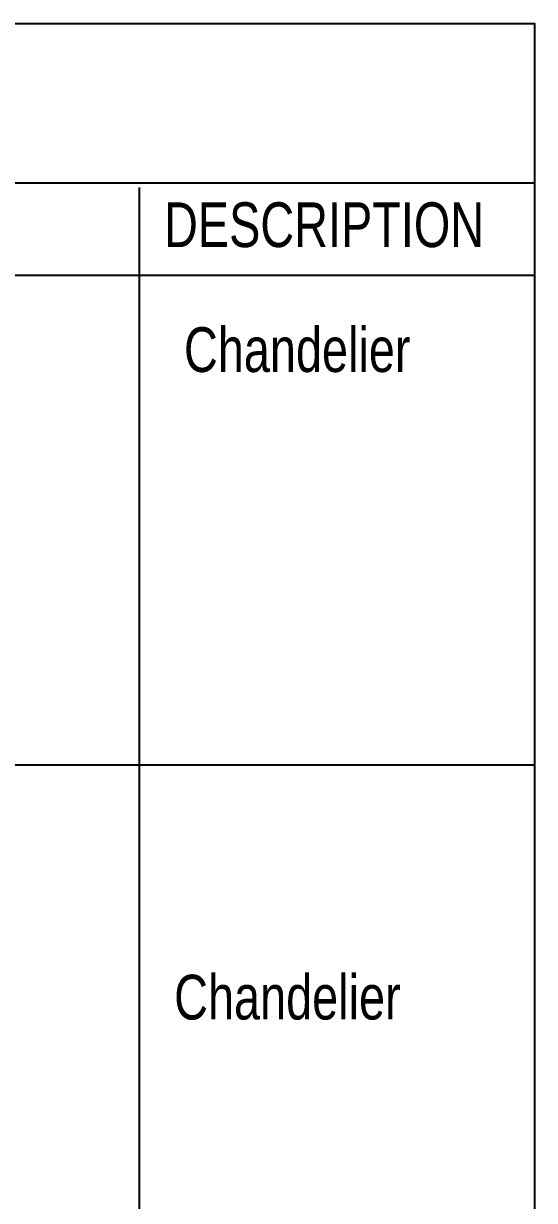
# Model space of a CAD drawing. Header units: inches. Extents: x 274057 to 444617, y 490067 to 635630.
# Drawn here: x 326617 to 327189, y 534974 to 536290 of the extents above; entities that cross this region are included whole.
import ezdxf

# ---------------------------------------------------------------- set-up
doc = ezdxf.new("R2010")
doc.units = ezdxf.units.IN
doc.header["$MEASUREMENT"] = 0
for name, color, linetype in [('CQ SPOT DETAIL DIMENSION', 9, 'Continuous'), ('CQ text label', 3, 'Continuous'), ('CQ-legend tex box', 3, 'Continuous')]:
    doc.layers.add(name, color=color, linetype=linetype)
doc.styles.add('DIM 50', font='romans.shx', dxfattribs={"width": 0.75, "height": 100})

# ---------------------------------------------------------------- blocks, each defined once
blk = doc.blocks.new('SMDS')
at = {"layer": 'CQ-legend tex box'}
for p, q in [((384632.9, 480364.1), (386097.2, 480364.1)), ((384632.9, 480186.1), (386097.2, 480186.1)), ((385654.9, 480180.8), (385654.9, 476464.2)), ((384632.9, 480082.8), (386097.2, 480082.8)), ((384632.9, 479535.7), (386097.2, 479535.6))]:
    blk.add_line(p, q, dxfattribs=at)
blk.add_lwpolyline([(384632.9, 472716.6), (384632.9, 480364.1), (386097.2, 480364.1), (386097.2, 472716.6)], dxfattribs=at)
at = {"layer": 'CQ text label', "ltscale": 1000, "char_height": 50, "attachment_point": 1, "style": 'DIM 50'}
for s, insert, width in [('{\\fArial|b0|i0|c0|p34;DESCRIPTION}', (385682.9, 480164.2), 946.817), ('{\\fArial|b0|i0|c0|p34;Chandelier}', (385705.2, 480024.6), 1430.82), ('{\\fArial|b0|i0|c0|p34;Chandelier}', (385694.2, 479300.9), 1430.82)]:
    blk.add_mtext(s, dxfattribs=dict(at, insert=insert, width=width))

msp = doc.modelspace()

# ---------------------------------------------------------------- block references
at = {"layer": 'CQ SPOT DETAIL DIMENSION'}
msp.add_blockref('SMDS', (-58908.5, 55925.5), dxfattribs=at)

doc.saveas('drawing.dxf')
